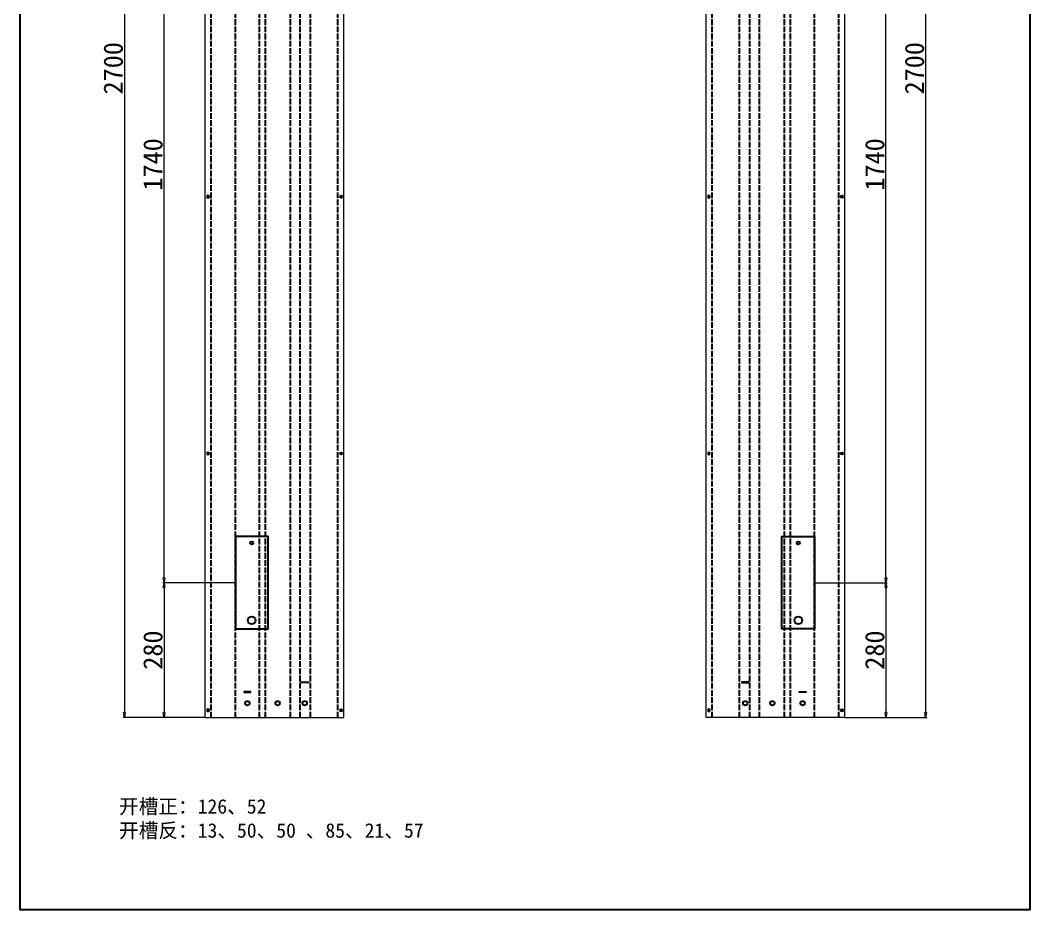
# Model space of a CAD drawing. Header units: millimetres. Extents: x -5145 to -179, y -6707 to -2962.
# Drawn here: x -5145 to -3045, y -6662 to -4812 of the extents above; entities that cross this region are included whole.
import ezdxf

# ---------------------------------------------------------------- set-up
doc = ezdxf.new("R2010")
doc.units = ezdxf.units.MM
doc.linetypes.add('ACAD_ISO02W100', pattern=[15, 12, -3])
for name, color, linetype in [('Cutting', 7, 'Continuous'), ('基础信息', 7, 'Continuous'), ('标注层', 7, 'Continuous'), ('绘图层', 7, 'Continuous')]:
    doc.layers.add(name, color=color, linetype=linetype)
doc.styles.get("Standard").update_dxf_attribs({"font": ''})
doc.styles.add('宋体', font='')
doc.styles.get('Standard').set_extended_font_data('SimSun')
doc.styles.get('宋体').set_extended_font_data('SimSun')
doc.dimstyles.new('ISO-25$0', dxfattribs={"dimtxt": 20, "dimasz": 10, "dimexe": 2.5, "dimexo": 0, "dimgap": 3.049991, "dimtad": 1, "dimdec": 1, "dimrnd": 0.001, "dimdsep": 46, "dimtxsty": 'Standard', "dimblk": 'CLOSEDBLANK', "dimcen": 0, "dimclrd": 4, "dimclre": 4, "dimclrt": 4, "dimazin": 3, "dimtm": 1e-09, "dimtfac": 0.707107, "dimtdec": 1, "dimtmove": 0, "dimatfit": 0, "dimldrblk": 'CLOSEDBLANK', "dimfxl": 1, "dimfrac": 2, "dimtolj": 1, "dimlwd": 9, "dimlwe": 9, "dimarcsym": 0})

# ---------------------------------------------------------------- blocks, each defined once
blk = doc.blocks.new('GK1')
blk.add_circle((0, 0), 2.25)
blk = doc.blocks.new('_ClosedBlank')
at = {"color": 0, "linetype": 'ByBlock', "lineweight": -2}
for p, q in [((-1, 0.17), (0, 0)), ((-1, 0.17), (-1, -0.17)), ((0, 0), (-1, -0.17))]:
    blk.add_line(p, q, dxfattribs=at)
blk = doc.blocks.new('*D3')
at = {"layer": 'Defpoints', "color": 0, "transparency": 16777216}
for p in [(-4760.7, -3561.9), (-4928.6, -6261.9), (-4760.7, -6261.9)]:
    blk.add_point(p, dxfattribs=at)
at = {"layer": '标注层', "color": 4, "lineweight": 9, "transparency": 16777216}
for p, q in [((-4760.7, -3561.9), (-4931.1, -3561.9)), ((-4928.6, -3571.9), (-4928.6, -6251.9)), ((-4760.7, -6261.9), (-4931.1, -6261.9))]:
    blk.add_line(p, q, dxfattribs=at)
at = {"layer": '标注层', "color": 4, "lineweight": 9, "transparency": 16777216, "xscale": 10, "yscale": 10, "zscale": 10}
for p, rotation in [((-4928.6, -3561.9), 90), ((-4928.6, -6261.9), 270)]:
    blk.add_blockref('_ClosedBlank', p, dxfattribs=dict(at, rotation=rotation))
at = {"layer": '标注层', "color": 7, "transparency": 16777216, "insert": (-4951.6, -4911.9), "char_height": 40, "attachment_point": 5, "rotation": 90, "style": '宋体'}
blk.add_mtext('\\A1;2700', dxfattribs=at)
blk = doc.blocks.new('*D66')
at = {"layer": 'Defpoints', "color": 0, "transparency": 16777216}
for p in [(-4697.7, -5981.9), (-4845.9, -6261.9), (-4760.7, -6261.9)]:
    blk.add_point(p, dxfattribs=at)
at = {"layer": '标注层', "color": 4, "lineweight": 9, "transparency": 16777216}
for p, q in [((-4697.7, -5981.9), (-4848.4, -5981.9)), ((-4845.9, -5991.9), (-4845.9, -6251.9)), ((-4760.7, -6261.9), (-4848.4, -6261.9))]:
    blk.add_line(p, q, dxfattribs=at)
at = {"layer": '标注层', "color": 4, "lineweight": 9, "transparency": 16777216, "xscale": 10, "yscale": 10, "zscale": 10}
for p, rotation in [((-4845.9, -5981.9), 90), ((-4845.9, -6261.9), 270)]:
    blk.add_blockref('_ClosedBlank', p, dxfattribs=dict(at, rotation=rotation))
at = {"layer": '标注层', "color": 7, "transparency": 16777216, "insert": (-4869, -6121.9), "char_height": 40, "attachment_point": 5, "rotation": 90}
blk.add_mtext('\\A1;280', dxfattribs=at)
blk = doc.blocks.new('*D34')
at = {"layer": 'Defpoints', "color": 0, "transparency": 16777216}
for p in [(-4845.9, -4241.9), (-4697.7, -4241.9), (-4697.7, -5981.9)]:
    blk.add_point(p, dxfattribs=at)
at = {"layer": '标注层', "color": 4, "lineweight": 9, "transparency": 16777216}
for p, q in [((-4697.7, -4241.9), (-4848.4, -4241.9)), ((-4845.9, -5971.9), (-4845.9, -4251.9)), ((-4697.7, -5981.9), (-4848.4, -5981.9))]:
    blk.add_line(p, q, dxfattribs=at)
at = {"layer": '标注层', "color": 4, "lineweight": 9, "transparency": 16777216, "xscale": 10, "yscale": 10, "zscale": 10}
for p, rotation in [((-4845.9, -4241.9), 90), ((-4845.9, -5981.9), 270)]:
    blk.add_blockref('_ClosedBlank', p, dxfattribs=dict(at, rotation=rotation))
at = {"layer": '标注层', "color": 7, "transparency": 16777216, "insert": (-4869, -5111.9), "char_height": 40, "attachment_point": 5, "rotation": 90}
blk.add_mtext('\\A1;1740', dxfattribs=at)
blk = doc.blocks.new('*D36')
at = {"layer": 'Defpoints', "color": 0, "transparency": 16777216}
for p in [(-3429.7, -3561.9), (-3429.7, -6261.9), (-3261.9, -6261.9)]:
    blk.add_point(p, dxfattribs=at)
at = {"layer": '标注层', "color": 4, "lineweight": 9, "transparency": 16777216}
for p, q in [((-3429.7, -3561.9), (-3259.4, -3561.9)), ((-3261.9, -3571.9), (-3261.9, -6251.9)), ((-3429.7, -6261.9), (-3259.4, -6261.9))]:
    blk.add_line(p, q, dxfattribs=at)
at = {"layer": '标注层', "color": 4, "lineweight": 9, "transparency": 16777216, "xscale": 10, "yscale": 10, "zscale": 10}
for p, rotation in [((-3261.9, -3561.9), 90), ((-3261.9, -6261.9), 270)]:
    blk.add_blockref('_ClosedBlank', p, dxfattribs=dict(at, rotation=rotation))
at = {"layer": '标注层', "color": 7, "transparency": 16777216, "insert": (-3284.9, -4911.9), "char_height": 40, "attachment_point": 5, "rotation": 90, "style": '宋体'}
blk.add_mtext('\\A1;2700', dxfattribs=at)
blk = doc.blocks.new('*D74')
at = {"layer": 'Defpoints', "color": 0, "transparency": 16777216}
for p in [(-3492.7, -5981.9), (-3429.7, -6261.9), (-3344.6, -6261.9)]:
    blk.add_point(p, dxfattribs=at)
at = {"layer": '标注层', "color": 4, "lineweight": 9, "transparency": 16777216}
for p, q in [((-3492.7, -5981.9), (-3342.1, -5981.9)), ((-3344.6, -5991.9), (-3344.6, -6251.9)), ((-3429.7, -6261.9), (-3342.1, -6261.9))]:
    blk.add_line(p, q, dxfattribs=at)
at = {"layer": '标注层', "color": 4, "lineweight": 9, "transparency": 16777216, "xscale": 10, "yscale": 10, "zscale": 10}
for p, rotation in [((-3344.6, -5981.9), 90), ((-3344.6, -6261.9), 270)]:
    blk.add_blockref('_ClosedBlank', p, dxfattribs=dict(at, rotation=rotation))
at = {"layer": '标注层', "color": 7, "transparency": 16777216, "insert": (-3367.6, -6121.9), "char_height": 40, "attachment_point": 5, "rotation": 90}
blk.add_mtext('\\A1;280', dxfattribs=at)
blk = doc.blocks.new('*D23')
at = {"layer": 'Defpoints', "color": 0, "transparency": 16777216}
for p in [(-3492.7, -4241.9), (-3344.6, -4241.9), (-3492.7, -5981.9)]:
    blk.add_point(p, dxfattribs=at)
at = {"layer": '标注层', "color": 4, "lineweight": 9, "transparency": 16777216}
for p, q in [((-3492.7, -4241.9), (-3342.1, -4241.9)), ((-3344.6, -5971.9), (-3344.6, -4251.9)), ((-3492.7, -5981.9), (-3342.1, -5981.9))]:
    blk.add_line(p, q, dxfattribs=at)
at = {"layer": '标注层', "color": 4, "lineweight": 9, "transparency": 16777216, "xscale": 10, "yscale": 10, "zscale": 10}
for p, rotation in [((-3344.6, -4241.9), 90), ((-3344.6, -5981.9), 270)]:
    blk.add_blockref('_ClosedBlank', p, dxfattribs=dict(at, rotation=rotation))
at = {"layer": '标注层', "color": 7, "transparency": 16777216, "insert": (-3367.6, -5111.9), "char_height": 40, "attachment_point": 5, "rotation": 90}
blk.add_mtext('\\A1;1740', dxfattribs=at)

msp = doc.modelspace()

# ---------------------------------------------------------------- linework, layer by layer
at = {"color": 7, "linetype": 'Continuous', "lineweight": 15}
for p, q in [((-4760.73, -6261.94), (-4760.73, -3561.94)), ((-4471.73, -6261.94), (-4471.73, -3561.94)), ((-3718.73, -6261.94), (-3718.73, -3561.94)), ((-3429.73, -6261.94), (-3429.73, -3561.94)), ((-4560.73, -6190.24), (-4560.73, -6187.74)), ((-4560.73, -6187.74), (-4545.73, -6187.74)), ((-4545.73, -6190.24), (-4560.73, -6190.24)), ((-4545.73, -6187.74), (-4545.73, -6190.24)), ((-3644.73, -6187.74), (-3644.73, -6190.24)), ((-3629.73, -6187.74), (-3644.73, -6187.74)), ((-3644.73, -6190.24), (-3629.73, -6190.24)), ((-3629.73, -6190.24), (-3629.73, -6187.74)), ((-4680.23, -6207.74), (-4680.23, -6210.24)), ((-4665.23, -6207.74), (-4680.23, -6207.74)), ((-4680.23, -6210.24), (-4665.23, -6210.24)), ((-4665.23, -6210.24), (-4665.23, -6207.74)), ((-3525.23, -6210.24), (-3525.23, -6207.74)), ((-3525.23, -6207.74), (-3510.23, -6207.74)), ((-3510.23, -6210.24), (-3525.23, -6210.24)), ((-3510.23, -6207.74), (-3510.23, -6210.24)), ((-4760.73, -6261.94), (-4471.73, -6261.94)), ((-3429.73, -6261.94), (-3718.73, -6261.94))]:
    msp.add_line(p, q, dxfattribs=at)
at = {"layer": '标注层', "color": 5, "linetype": 'ACAD_ISO02W100'}
for p, q in [((-4747.73, -6261.94), (-4747.73, -3561.94)), ((-4697.73, -6261.94), (-4697.73, -3561.94)), ((-4647.73, -6261.94), (-4647.73, -3561.94)), ((-4562.73, -6261.94), (-4562.73, -3561.94)), ((-4541.73, -6261.94), (-4541.73, -3561.94)), ((-4484.73, -6261.94), (-4484.73, -3561.94)), ((-3705.73, -6261.94), (-3705.73, -3561.94)), ((-3648.73, -6261.94), (-3648.73, -3561.94)), ((-3627.73, -6261.94), (-3627.73, -3561.94)), ((-3542.73, -6261.94), (-3542.73, -3561.94)), ((-3492.73, -6261.94), (-3492.73, -3561.94)), ((-3442.73, -6261.94), (-3442.73, -3561.94))]:
    msp.add_line(p, q, dxfattribs=at)
at = {"layer": '标注层', "color": 6, "linetype": 'ACAD_ISO02W100'}
for p, q in [((-4634.73, -6261.94), (-4634.73, -3561.94)), ((-4582.73, -6261.94), (-4582.73, -3561.94)), ((-3607.73, -6261.94), (-3607.73, -3561.94)), ((-3555.73, -6261.94), (-3555.73, -3561.94))]:
    msp.add_line(p, q, dxfattribs=at)
at = {"layer": '绘图层', "color": 5}
msp.add_lwpolyline([(-5145.23, -2961.94), (-3045.23, -2961.94), (-3045.23, -6661.94), (-5145.23, -6661.94)], close=True, dxfattribs=at)
at = {"layer": '绘图层', "color": 1}
for points in [[(-4697.73, -6077.94), (-4629.73, -6077.94), (-4629.73, -5885.94), (-4697.73, -5885.94)], [(-3492.73, -6077.94), (-3560.73, -6077.94), (-3560.73, -5885.94), (-3492.73, -5885.94)]]:
    msp.add_lwpolyline(points, close=True, dxfattribs=at)
at = {"layer": '绘图层'}
for centre, radius in [((-4663.73, -5898.94), 3), ((-3526.73, -5898.94), 3), ((-4663.73, -6059.94), 8), ((-3526.73, -6059.94), 8), ((-4672.73, -6232.24), 4.5), ((-4609.73, -6232.24), 4.5), ((-4553.23, -6232.24), 4.5), ((-3637.23, -6232.24), 4.5), ((-3580.73, -6232.24), 4.5), ((-3517.73, -6232.24), 4.5)]:
    msp.add_circle(centre, radius, dxfattribs=at)

# ---------------------------------------------------------------- block references
at = {"layer": 'Cutting', "xscale": -1}
for p in [(-4754.73, -5178.94), (-3712.73, -5178.94), (-4754.73, -5712.94), (-3712.73, -5712.94), (-4754.73, -6246.94), (-3712.73, -6246.94)]:
    msp.add_blockref('GK1', p, dxfattribs=at)
at = {"layer": 'Cutting'}
for p in [(-4477.73, -5178.94), (-3435.73, -5178.94), (-4477.73, -5712.94), (-3435.73, -5712.94), (-4477.73, -6246.94), (-3435.73, -6246.94)]:
    msp.add_blockref('GK1', p, dxfattribs=at)

# ---------------------------------------------------------------- texts
at = {"layer": '基础信息'}
for s, p in [('开槽正：126、52', (-4939.73, -6461.94)), ('开槽反：13、50、50 、85、21、57', (-4939.73, -6511.94))]:
    msp.add_text(s, height=30, dxfattribs=at).set_placement(p)

# ---------------------------------------------------------------- dimensions: what is measured, and where the dimension line sits
at = {"layer": '标注层'}
for base, p1, p2, angle, override, picture, middle in [((-4928.57, -6261.94), (-4760.73, -3561.94), (-4760.73, -6261.94), 90, {"dimtxt": 40, "dimtxsty": '宋体', "dimclrt": 7}, '*D3', (-4951.62, -4911.94)), ((-3261.89, -6261.94), (-3429.73, -3561.94), (-3429.73, -6261.94), 90, {"dimtxt": 40, "dimtxsty": '宋体', "dimclrt": 7}, '*D36', (-3284.94, -4911.94)), ((-4845.9, -4241.94), (-4697.73, -5981.94), (-4697.73, -4241.94), 270, {"dimtxt": 40, "dimclrt": 7}, '*D34', (-4868.95, -5111.94)), ((-3344.56, -4241.94), (-3492.73, -5981.94), (-3492.73, -4241.94), 270, {"dimtxt": 40, "dimclrt": 7}, '*D23', (-3367.61, -5111.94)), ((-4845.9, -6261.94), (-4697.73, -5981.94), (-4760.73, -6261.94), 90, {"dimtxt": 40, "dimclrt": 7}, '*D66', (-4868.95, -6121.94)), ((-3344.56, -6261.94), (-3492.73, -5981.94), (-3429.73, -6261.94), 90, {"dimtxt": 40, "dimclrt": 7}, '*D74', (-3367.61, -6121.94))]:
    dim = msp.add_linear_dim(base=base, p1=p1, p2=p2, angle=angle, dimstyle='ISO-25$0', override=override, dxfattribs=at)
    dim.commit()
    dim.dimension.update_dxf_attribs({"geometry": picture, "text_midpoint": middle})

doc.saveas('drawing.dxf')
